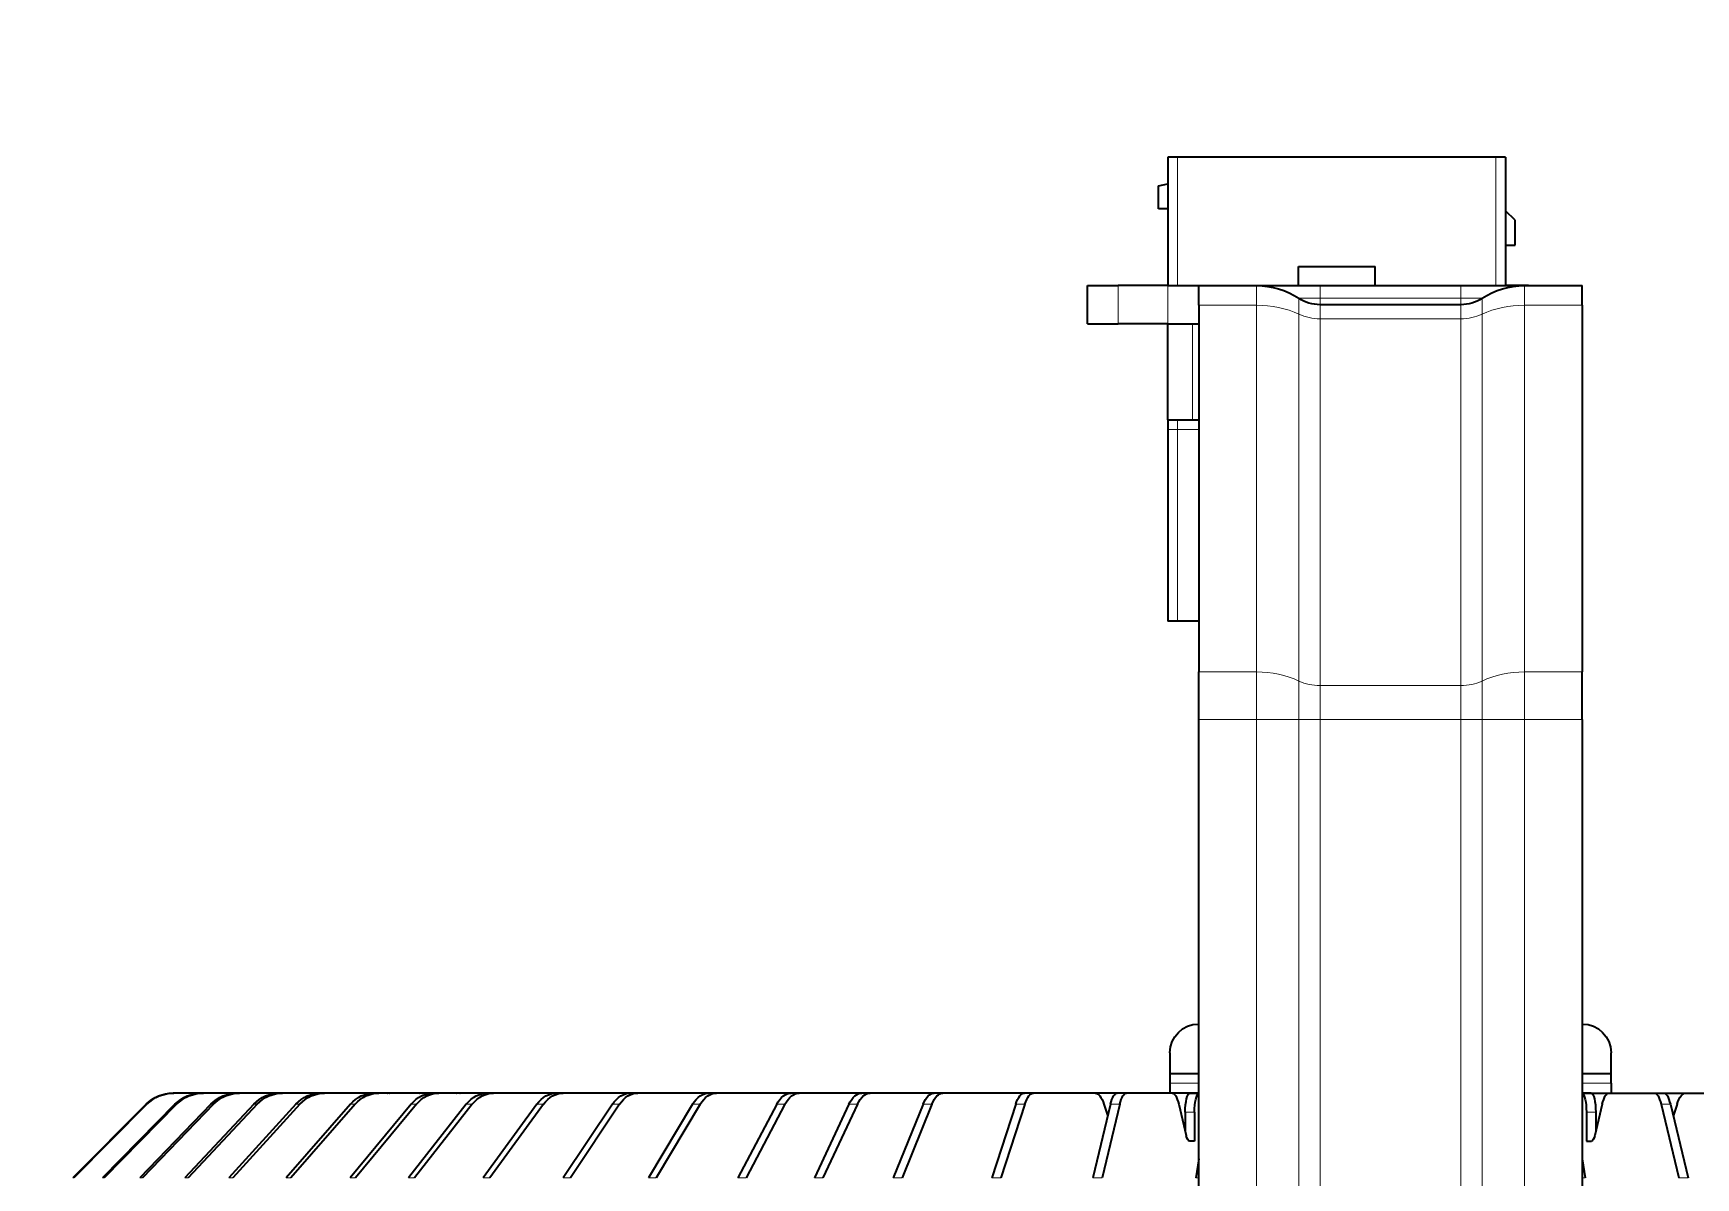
# Model space of a CAD drawing. Header units: inches. Extents: x 258415 to 640093, y 441672 to 945769.
# Drawn here: x 338813.5 to 338900.2, y 462837.5 to 462897.2 of the extents above; entities that cross this region are included whole.
import ezdxf

# ---------------------------------------------------------------- set-up
doc = ezdxf.new("R2010")
doc.units = ezdxf.units.IN
doc.header["$MEASUREMENT"] = 0
doc.layers.add('CQ Light Elevation', color=4, linetype='Continuous')
doc.layers.add('CQ_callout', color=34, linetype='Continuous')
doc.layers.add('CQ Lighting', color=5, linetype='Continuous', lineweight=0)
doc.styles.get("Standard").update_dxf_attribs({"font": 'arial.ttf'})
doc.dimstyles.get("Standard").update_dxf_attribs({"dimtxt": 0.18, "dimasz": 0.18, "dimexe": 0.18, "dimexo": 0.0625, "dimgap": 0.09, "dimtad": 0, "dimtih": 1, "dimtoh": 1, "dimdec": 4, "dimzin": 0, "dimdsep": 46, "dimtxsty": 'Standard', "dimcen": 0.09, "dimadec": 0, "dimazin": 0, "dimtfac": 1, "dimtdec": 4, "dimtofl": 0, "dimtmove": 0, "dimatfit": 3, "dimfxl": 1, "dimtolj": 1, "dimtzin": 0, "dimarcsym": 0})

# ---------------------------------------------------------------- blocks, each defined once
blk = doc.blocks.new('T.HC0E0.HQ12 side 1')
at = {"layer": 'CQ Lighting', "color": 1, "lineweight": 35, "ltscale": 0.0125}
for p, q in [((441484.039, 518985.618), (441484.539, 518985.618)), ((441501.139, 518985.618), (441501.639, 518985.618)), ((441501.639, 518982.918), (441502.139, 518982.918)), ((441484.039, 518981.018), (441483.539, 518981.018)), ((441501.639, 518971.918), (441501.639, 518971.418)), ((441501.139, 518961.418), (441501.639, 518961.418))]:
    blk.add_line(p, q, dxfattribs=at)
at = {"layer": 'CQ Lighting', "color": 1, "lineweight": 35, "ltscale": 0.1675}
for p, q in [((441484.039, 518985.618), (441484.039, 518978.918)), ((441501.639, 518985.618), (441501.639, 518978.918))]:
    blk.add_line(p, q, dxfattribs=at)
at = {"layer": 'CQ Lighting', "color": 1, "lineweight": 35, "ltscale": 0.415}
blk.add_line((441484.539, 518985.618), (441501.139, 518985.618), dxfattribs=at)
at = {"layer": 'CQ Lighting', "color": 1, "lineweight": 13, "ltscale": 0.1675}
for p, q in [((441484.539, 518985.618), (441484.539, 518978.918)), ((441501.139, 518985.618), (441501.139, 518978.918))]:
    blk.add_line(p, q, dxfattribs=at)
at = {"layer": 'CQ Lighting', "color": 1, "lineweight": 35, "ltscale": 0.012718}
blk.add_line((441502.139, 518984.118), (441501.639, 518984.212), dxfattribs=at)
at = {"layer": 'CQ Lighting', "color": 1, "lineweight": 35, "ltscale": 0.03}
blk.add_line((441502.139, 518982.918), (441502.139, 518984.118), dxfattribs=at)
at = {"layer": 'CQ Lighting', "color": 1, "lineweight": 35, "ltscale": 0.017678}
blk.add_line((441483.539, 518982.318), (441484.039, 518982.818), dxfattribs=at)
at = {"layer": 'CQ Lighting', "color": 1, "lineweight": 35, "ltscale": 0.0325}
blk.add_line((441483.539, 518981.018), (441483.539, 518982.318), dxfattribs=at)
at = {"layer": 'CQ Lighting', "color": 1, "lineweight": 35, "ltscale": 0.006126}
blk.add_line((441491.084, 518979.918), (441490.839, 518979.918), dxfattribs=at)
at = {"layer": 'CQ Lighting', "color": 1, "lineweight": 35, "ltscale": 0.025}
for p, q in [((441490.839, 518978.918), (441490.839, 518979.918)), ((441494.839, 518978.918), (441494.839, 518979.918)), ((441482.839, 518978.918), (441483.839, 518978.918)), ((441501.839, 518978.918), (441502.839, 518978.918))]:
    blk.add_line(p, q, dxfattribs=at)
at = {"layer": 'CQ Lighting', "color": 1, "lineweight": 35, "ltscale": 0.093874}
blk.add_line((441494.839, 518979.918), (441491.084, 518979.918), dxfattribs=at)
at = {"layer": 'CQ Lighting', "color": 1, "lineweight": 35, "ltscale": 0.075295}
for p, q in [((441483.051, 518978.918), (441480.039, 518978.918)), ((441500.039, 518978.918), (441497.028, 518978.918))]:
    blk.add_line(p, q, dxfattribs=at)
at = {"layer": 'CQ Lighting', "color": 1, "lineweight": 35, "ltscale": 0.025628}
for p, q in [((441480.039, 518977.893), (441480.039, 518978.918)), ((441500.039, 518977.893), (441500.039, 518978.918))]:
    blk.add_line(p, q, dxfattribs=at)
at = {"layer": 'CQ Lighting', "color": 1, "lineweight": 35, "ltscale": 0.082916}
for p, q in [((441486.368, 518978.918), (441483.051, 518978.918)), ((441497.028, 518978.918), (441493.711, 518978.918))]:
    blk.add_line(p, q, dxfattribs=at)
at = {"layer": 'CQ Lighting', "color": 1, "lineweight": 13, "ltscale": 0.025628}
for p, q in [((441483.051, 518978.918), (441483.051, 518977.893)), ((441497.028, 518977.893), (441497.028, 518978.918))]:
    blk.add_line(p, q, dxfattribs=at)
at = {"layer": 'CQ Lighting', "color": 1, "lineweight": 35, "ltscale": 0.005}
blk.add_line((441483.839, 518978.918), (441484.039, 518978.918), dxfattribs=at)
at = {"layer": 'CQ Lighting', "color": 1, "lineweight": 13, "ltscale": 0.016667}
for p, q in [((441486.368, 518978.251), (441486.368, 518978.918)), ((441493.711, 518978.251), (441493.711, 518978.918))]:
    blk.add_line(p, q, dxfattribs=at)
at = {"layer": 'CQ Lighting', "color": 1, "lineweight": 35, "ltscale": 0.183578}
for p, q in [((441493.711, 518978.918), (441486.368, 518978.918)), ((441486.368, 518977.918), (441493.711, 518977.918))]:
    blk.add_line(p, q, dxfattribs=at)
at = {"layer": 'CQ Lighting', "color": 1, "lineweight": 35, "ltscale": 0.040192}
for p, q in [((441501.647, 518978.918), (441500.039, 518978.918)), ((441505.839, 518978.918), (441504.232, 518978.918)), ((441501.647, 518976.918), (441500.039, 518976.918)), ((441505.839, 518976.918), (441504.232, 518976.918))]:
    blk.add_line(p, q, dxfattribs=at)
at = {"layer": 'CQ Lighting', "color": 1, "lineweight": 35, "ltscale": 0.004808}
blk.add_line((441501.647, 518978.918), (441501.839, 518978.918), dxfattribs=at)
at = {"layer": 'CQ Lighting', "color": 1, "lineweight": 13, "ltscale": 0.05}
for p, q in [((441501.647, 518976.918), (441501.647, 518978.918)), ((441504.232, 518976.918), (441504.232, 518978.918))]:
    blk.add_line(p, q, dxfattribs=at)
at = {"layer": 'CQ Lighting', "color": 1, "lineweight": 35, "ltscale": 0.064615}
for p, q in [((441501.647, 518978.918), (441504.232, 518978.918)), ((441501.647, 518976.918), (441504.232, 518976.918))]:
    blk.add_line(p, q, dxfattribs=at)
at = {"layer": 'CQ Lighting', "color": 1, "lineweight": 35, "ltscale": 0.05}
blk.add_line((441505.839, 518976.918), (441505.839, 518978.918), dxfattribs=at)
at = {"layer": 'CQ Lighting', "color": 1, "lineweight": 13, "ltscale": 0.075295}
for p, q in [((441480.039, 518977.893), (441483.051, 518977.893)), ((441497.028, 518977.893), (441500.039, 518977.893)), ((441483.051, 518958.772), (441480.039, 518958.772)), ((441500.039, 518958.772), (441497.028, 518958.772)), ((441480.039, 518956.297), (441483.051, 518956.297)), ((441497.028, 518956.297), (441500.039, 518956.297))]:
    blk.add_line(p, q, dxfattribs=at)
at = {"layer": 'CQ Lighting', "color": 1, "lineweight": 35, "ltscale": 0.478033}
for p, q in [((441480.039, 518977.893), (441480.039, 518958.772)), ((441500.039, 518977.893), (441500.039, 518958.772))]:
    blk.add_line(p, q, dxfattribs=at)
at = {"layer": 'CQ Lighting', "color": 1, "lineweight": 13, "ltscale": 0.478033}
for p, q in [((441483.051, 518977.893), (441483.051, 518958.772)), ((441497.028, 518958.772), (441497.028, 518977.893)), ((441485.262, 518977.421), (441485.262, 518958.3)), ((441486.368, 518958.064), (441486.368, 518977.186)), ((441493.711, 518977.186), (441493.711, 518958.064)), ((441494.816, 518958.3), (441494.816, 518977.421))]:
    blk.add_line(p, q, dxfattribs=at)
at = {"layer": 'CQ Lighting', "color": 1, "lineweight": 13, "ltscale": 0.027639}
for p, q in [((441486.368, 518978.251), (441485.262, 518978.251)), ((441494.816, 518978.251), (441493.711, 518978.251))]:
    blk.add_line(p, q, dxfattribs=at)
at = {"layer": 'CQ Lighting', "color": 1, "lineweight": 13, "ltscale": 0.020749}
for p, q in [((441485.262, 518978.251), (441485.262, 518977.421)), ((441494.816, 518977.421), (441494.816, 518978.251))]:
    blk.add_line(p, q, dxfattribs=at)
at = {"layer": 'CQ Lighting', "color": 1, "lineweight": 13, "ltscale": 0.008333}
for p, q in [((441486.368, 518978.251), (441486.368, 518977.918)), ((441493.711, 518978.251), (441493.711, 518977.918))]:
    blk.add_line(p, q, dxfattribs=at)
at = {"layer": 'CQ Lighting', "color": 1, "lineweight": 13, "ltscale": 0.183578}
for p, q in [((441493.711, 518978.251), (441486.368, 518978.251)), ((441486.368, 518977.186), (441493.711, 518977.186)), ((441486.368, 518958.064), (441493.711, 518958.064)), ((441486.368, 518956.297), (441493.711, 518956.297))]:
    blk.add_line(p, q, dxfattribs=at)
at = {"layer": 'CQ Lighting', "color": 1, "lineweight": 13, "ltscale": 0.018306}
for p, q in [((441486.368, 518977.918), (441486.368, 518977.186)), ((441493.711, 518977.186), (441493.711, 518977.918))]:
    blk.add_line(p, q, dxfattribs=at)
at = {"layer": 'CQ Lighting', "color": 1, "lineweight": 13, "ltscale": 0.125}
blk.add_line((441500.353, 518971.918), (441500.353, 518976.918), dxfattribs=at)
at = {"layer": 'CQ Lighting', "color": 1, "lineweight": 35, "ltscale": 0.125}
blk.add_line((441501.639, 518971.918), (441501.639, 518976.918), dxfattribs=at)
at = {"layer": 'CQ Lighting', "color": 1, "lineweight": 35, "ltscale": 0.007833}
blk.add_line((441500.353, 518971.918), (441500.039, 518971.918), dxfattribs=at)
at = {"layer": 'CQ Lighting', "color": 1, "lineweight": 35, "ltscale": 0.032167}
blk.add_line((441501.639, 518971.918), (441500.353, 518971.918), dxfattribs=at)
at = {"layer": 'CQ Lighting', "color": 1, "lineweight": 13, "ltscale": 0.0125}
for p in [(441501.139, 518971.918), (441501.639, 518971.418)]:
    blk.add_line(p, (441501.139, 518971.418), dxfattribs=at)
at = {"layer": 'CQ Lighting', "color": 1, "lineweight": 13, "ltscale": 0.027501}
blk.add_line((441501.139, 518971.418), (441500.039, 518971.418), dxfattribs=at)
at = {"layer": 'CQ Lighting', "color": 1, "lineweight": 13, "ltscale": 0.25}
blk.add_line((441501.139, 518971.418), (441501.139, 518961.418), dxfattribs=at)
at = {"layer": 'CQ Lighting', "color": 1, "lineweight": 35, "ltscale": 0.25}
blk.add_line((441501.639, 518971.418), (441501.639, 518961.418), dxfattribs=at)
at = {"layer": 'CQ Lighting', "color": 1, "lineweight": 35, "ltscale": 0.027501}
blk.add_line((441500.039, 518961.418), (441501.139, 518961.418), dxfattribs=at)
at = {"layer": 'CQ Lighting', "color": 1, "lineweight": 35, "ltscale": 0.061872}
for p, q in [((441480.039, 518956.297), (441480.039, 518958.772)), ((441500.039, 518956.297), (441500.039, 518958.772))]:
    blk.add_line(p, q, dxfattribs=at)
at = {"layer": 'CQ Lighting', "color": 1, "lineweight": 13, "ltscale": 0.061872}
for p, q in [((441483.051, 518958.772), (441483.051, 518956.297)), ((441497.028, 518956.297), (441497.028, 518958.772))]:
    blk.add_line(p, q, dxfattribs=at)
at = {"layer": 'CQ Lighting', "color": 1, "lineweight": 13, "ltscale": 0.050093}
for p, q in [((441485.262, 518958.3), (441485.262, 518956.297)), ((441494.816, 518956.297), (441494.816, 518958.3))]:
    blk.add_line(p, q, dxfattribs=at)
at = {"layer": 'CQ Lighting', "color": 1, "lineweight": 13, "ltscale": 0.044194}
for p, q in [((441486.368, 518958.064), (441486.368, 518956.297)), ((441493.711, 518956.297), (441493.711, 518958.064))]:
    blk.add_line(p, q, dxfattribs=at)
at = {"layer": 'CQ Lighting', "color": 1, "lineweight": 35}
for p, q in [((441480.039, 518956.297), (441480.039, 518875.918)), ((441500.039, 518875.918), (441500.039, 518956.297))]:
    blk.add_line(p, q, dxfattribs=at)
at = {"layer": 'CQ Lighting', "color": 1, "lineweight": 13, "ltscale": 0.055279}
for p, q in [((441485.262, 518956.297), (441483.051, 518956.296)), ((441497.028, 518956.296), (441494.816, 518956.297))]:
    blk.add_line(p, q, dxfattribs=at)
at = {"layer": 'CQ Lighting', "color": 1, "lineweight": 13}
for p, q in [((441483.051, 518956.297), (441483.051, 518925.746)), ((441485.262, 518956.297), (441485.262, 518925.746)), ((441486.368, 518925.746), (441486.368, 518956.297)), ((441493.711, 518956.297), (441493.711, 518925.746)), ((441494.816, 518925.746), (441494.816, 518956.297)), ((441497.028, 518925.746), (441497.028, 518956.297))]:
    blk.add_line(p, q, dxfattribs=at)
at = {"layer": 'CQ Lighting', "color": 1, "lineweight": 13, "ltscale": 0.027637}
for p, q in [((441485.262, 518956.297), (441486.368, 518956.296)), ((441493.711, 518956.296), (441494.816, 518956.297))]:
    blk.add_line(p, q, dxfattribs=at)
at = {"layer": 'CQ Lighting', "color": 1, "lineweight": 35, "ltscale": 0.0275}
for p, q in [((441478.539, 518937.818), (441478.539, 518938.918)), ((441501.539, 518938.918), (441501.539, 518937.818))]:
    blk.add_line(p, q, dxfattribs=at)
at = {"layer": 'CQ Lighting', "color": 1, "lineweight": 35, "ltscale": 0.012064}
for p, q in [((441478.539, 518937.335), (441478.539, 518937.818)), ((441501.539, 518937.818), (441501.539, 518937.335))]:
    blk.add_line(p, q, dxfattribs=at)
at = {"layer": 'CQ Lighting', "color": 1, "lineweight": 35, "ltscale": 0.037499}
blk.add_line((441478.539, 518937.818), (441480.039, 518937.818), dxfattribs=at)
at = {"layer": 'CQ Lighting', "color": 1, "lineweight": 35, "ltscale": 0.037501}
blk.add_line((441500.039, 518937.818), (441501.539, 518937.818), dxfattribs=at)
at = {"layer": 'CQ Lighting', "color": 1, "lineweight": 35, "ltscale": 0.080116}
for p, q in [((441474.639, 518936.818), (441471.434, 518936.818)), ((441505.44, 518936.818), (441508.645, 518936.818))]:
    blk.add_line(p, q, dxfattribs=at)
at = {"layer": 'CQ Lighting', "color": 1, "lineweight": 35, "ltscale": 0.028757}
for p, q in [((441475.789, 518936.818), (441474.639, 518936.818)), ((441475.789, 518936.818), (441474.639, 518936.818)), ((441475.789, 518936.818), (441474.639, 518936.818)), ((441475.789, 518936.818), (441474.639, 518936.818)), ((441475.789, 518936.818), (441474.639, 518936.818)), ((441475.789, 518936.818), (441474.639, 518936.818)), ((441475.789, 518936.818), (441474.639, 518936.818)), ((441475.789, 518936.818), (441474.639, 518936.818)), ((441475.789, 518936.818), (441474.639, 518936.818)), ((441475.789, 518936.818), (441474.639, 518936.818)), ((441475.789, 518936.818), (441474.639, 518936.818)), ((441475.789, 518936.818), (441474.639, 518936.818)), ((441475.789, 518936.818), (441474.639, 518936.818)), ((441475.789, 518936.818), (441474.639, 518936.818)), ((441504.29, 518936.818), (441505.44, 518936.818)), ((441504.29, 518936.818), (441505.44, 518936.818)), ((441504.29, 518936.818), (441505.44, 518936.818)), ((441504.29, 518936.818), (441505.44, 518936.818)), ((441504.29, 518936.818), (441505.44, 518936.818)), ((441504.29, 518936.818), (441505.44, 518936.818)), ((441504.29, 518936.818), (441505.44, 518936.818)), ((441504.29, 518936.818), (441505.44, 518936.818)), ((441504.29, 518936.818), (441505.44, 518936.818)), ((441504.29, 518936.818), (441505.44, 518936.818)), ((441504.29, 518936.818), (441505.44, 518936.818))]:
    blk.add_line(p, q, dxfattribs=at)
at = {"layer": 'CQ Lighting', "color": 1, "lineweight": 35, "ltscale": 0.012129}
for p, q in [((441476.274, 518936.818), (441475.789, 518936.818)), ((441503.805, 518936.818), (441504.29, 518936.818))]:
    blk.add_line(p, q, dxfattribs=at)
at = {"layer": 'CQ Lighting', "color": 1, "lineweight": 35, "ltscale": 0.059532}
for p, q in [((441478.655, 518936.818), (441476.274, 518936.818)), ((441501.423, 518936.818), (441503.805, 518936.818))]:
    blk.add_line(p, q, dxfattribs=at)
at = {"layer": 'CQ Lighting', "color": 1, "lineweight": 13, "ltscale": 0.037499}
blk.add_line((441478.539, 518937.335), (441480.039, 518937.335), dxfattribs=at)
at = {"layer": 'CQ Lighting', "color": 1, "lineweight": 35, "ltscale": 0.012936}
blk.add_line((441478.539, 518937.335), (441478.539, 518936.818), dxfattribs=at)
at = {"layer": 'CQ Lighting', "color": 1, "lineweight": 35, "ltscale": 0.034601}
blk.add_line((441480.039, 518936.818), (441478.655, 518936.818), dxfattribs=at)
blk.add_line((441480.039, 518936.818), (441478.655, 518936.818), dxfattribs=at)
blk.add_line((441480.039, 518936.818), (441478.655, 518936.818), dxfattribs=at)
blk.add_line((441480.039, 518936.818), (441478.655, 518936.818), dxfattribs=at)
blk.add_line((441480.039, 518936.818), (441478.655, 518936.818), dxfattribs=at)
blk.add_line((441480.039, 518936.818), (441478.655, 518936.818), dxfattribs=at)
blk.add_line((441480.039, 518936.818), (441478.655, 518936.818), dxfattribs=at)
blk.add_line((441480.039, 518936.818), (441478.655, 518936.818), dxfattribs=at)
blk.add_line((441480.039, 518936.818), (441478.655, 518936.818), dxfattribs=at)
blk.add_line((441480.039, 518936.818), (441478.655, 518936.818), dxfattribs=at)
blk.add_line((441480.039, 518936.818), (441478.655, 518936.818), dxfattribs=at)
blk.add_line((441480.039, 518936.818), (441478.655, 518936.818), dxfattribs=at)
blk.add_line((441480.039, 518936.818), (441478.655, 518936.818), dxfattribs=at)
blk.add_line((441480.039, 518936.818), (441478.655, 518936.818), dxfattribs=at)
blk.add_line((441480.039, 518936.818), (441478.655, 518936.818), dxfattribs=at)
at = {"layer": 'CQ Lighting', "color": 1, "lineweight": 35, "ltscale": 0.011479}
blk.add_line((441479.58, 518936.818), (441480.039, 518936.818), dxfattribs=at)
at = {"layer": 'CQ Lighting', "color": 1, "lineweight": 13, "ltscale": 0.037501}
blk.add_line((441500.039, 518937.335), (441501.539, 518937.335), dxfattribs=at)
at = {"layer": 'CQ Lighting', "color": 1, "lineweight": 35, "ltscale": 0.034602}
blk.add_line((441500.039, 518936.818), (441501.423, 518936.818), dxfattribs=at)
blk.add_line((441500.039, 518936.818), (441501.423, 518936.818), dxfattribs=at)
blk.add_line((441500.039, 518936.818), (441501.423, 518936.818), dxfattribs=at)
blk.add_line((441500.039, 518936.818), (441501.423, 518936.818), dxfattribs=at)
blk.add_line((441500.039, 518936.818), (441501.423, 518936.818), dxfattribs=at)
blk.add_line((441500.039, 518936.818), (441501.423, 518936.818), dxfattribs=at)
blk.add_line((441500.039, 518936.818), (441501.423, 518936.818), dxfattribs=at)
blk.add_line((441500.039, 518936.818), (441501.423, 518936.818), dxfattribs=at)
blk.add_line((441500.039, 518936.818), (441501.423, 518936.818), dxfattribs=at)
blk.add_line((441500.039, 518936.818), (441501.423, 518936.818), dxfattribs=at)
blk.add_line((441500.039, 518936.818), (441501.423, 518936.818), dxfattribs=at)
blk.add_line((441500.039, 518936.818), (441501.423, 518936.818), dxfattribs=at)
blk.add_line((441500.039, 518936.818), (441501.423, 518936.818), dxfattribs=at)
blk.add_line((441500.039, 518936.818), (441501.423, 518936.818), dxfattribs=at)
blk.add_line((441500.039, 518936.818), (441501.423, 518936.818), dxfattribs=at)
at = {"layer": 'CQ Lighting', "color": 1, "lineweight": 35, "ltscale": 0.01148}
blk.add_line((441500.499, 518936.818), (441500.039, 518936.818), dxfattribs=at)
at = {"layer": 'CQ Lighting', "color": 1, "lineweight": 35, "ltscale": 0.012937}
blk.add_line((441501.539, 518937.335), (441501.539, 518936.818), dxfattribs=at)
at = {"layer": 'CQ Lighting', "color": 1, "lineweight": 35, "ltscale": 0.028758}
blk.add_line((441504.29, 518936.818), (441505.44, 518936.818), dxfattribs=at)
blk.add_line((441504.29, 518936.818), (441505.44, 518936.818), dxfattribs=at)
blk.add_line((441504.29, 518936.818), (441505.44, 518936.818), dxfattribs=at)
at = {"layer": 'CQ Lighting', "color": 1, "lineweight": 35, "ltscale": 0.011819}
blk.add_line((441508.645, 518936.818), (441509.118, 518936.818), dxfattribs=at)
at = {"layer": 'CQ Lighting', "color": 1, "lineweight": 35, "ltscale": 0.006295}
blk.add_line((441509.118, 518936.818), (441509.369, 518936.818), dxfattribs=at)
blk.add_line((441509.118, 518936.818), (441509.369, 518936.818), dxfattribs=at)
blk.add_line((441509.118, 518936.818), (441509.369, 518936.818), dxfattribs=at)
blk.add_line((441509.118, 518936.818), (441509.369, 518936.818), dxfattribs=at)
blk.add_line((441509.118, 518936.818), (441509.369, 518936.818), dxfattribs=at)
at = {"layer": 'CQ Lighting', "color": 1, "lineweight": 35, "ltscale": 0.006296}
blk.add_line((441509.118, 518936.818), (441509.369, 518936.818), dxfattribs=at)
blk.add_line((441509.118, 518936.818), (441509.369, 518936.818), dxfattribs=at)
blk.add_line((441509.118, 518936.818), (441509.369, 518936.818), dxfattribs=at)
blk.add_line((441509.118, 518936.818), (441509.369, 518936.818), dxfattribs=at)
blk.add_line((441509.118, 518936.818), (441509.369, 518936.818), dxfattribs=at)
blk.add_line((441509.118, 518936.818), (441509.369, 518936.818), dxfattribs=at)
blk.add_line((441509.118, 518936.818), (441509.369, 518936.818), dxfattribs=at)
blk.add_line((441509.118, 518936.818), (441509.369, 518936.818), dxfattribs=at)
at = {"layer": 'CQ Lighting', "color": 1, "lineweight": 35, "ltscale": 0.100089}
blk.add_line((441509.369, 518936.818), (441513.373, 518936.818), dxfattribs=at)
at = {"layer": 'CQ Lighting', "color": 1, "lineweight": 35, "ltscale": 0.115527}
blk.add_line((441512.546, 518936.818), (441517.167, 518936.818), dxfattribs=at)
at = {"layer": 'CQ Lighting', "color": 1, "lineweight": 35, "ltscale": 0.011419}
blk.add_line((441513.373, 518936.818), (441513.83, 518936.818), dxfattribs=at)
at = {"layer": 'CQ Lighting', "color": 1, "lineweight": 35, "ltscale": 0.130402}
blk.add_line((441515.647, 518936.818), (441520.863, 518936.818), dxfattribs=at)
at = {"layer": 'CQ Lighting', "color": 1, "lineweight": 35, "ltscale": 0.011037}
blk.add_line((441517.167, 518936.818), (441517.608, 518936.818), dxfattribs=at)
at = {"layer": 'CQ Lighting', "color": 1, "lineweight": 35, "ltscale": 0.148094}
blk.add_line((441519.254, 518936.818), (441525.178, 518936.818), dxfattribs=at)
at = {"layer": 'CQ Lighting', "color": 1, "lineweight": 35, "ltscale": 0.010601}
blk.add_line((441520.863, 518936.818), (441521.287, 518936.818), dxfattribs=at)
at = {"layer": 'CQ Lighting', "color": 1, "lineweight": 35, "ltscale": 0.164659}
blk.add_line((441522.702, 518936.818), (441529.288, 518936.818), dxfattribs=at)
at = {"layer": 'CQ Lighting', "color": 1, "lineweight": 35, "ltscale": 0.009983}
blk.add_line((441525.178, 518936.818), (441525.577, 518936.818), dxfattribs=at)
at = {"layer": 'CQ Lighting', "color": 1, "lineweight": 35, "ltscale": 0.179971}
blk.add_line((441525.971, 518936.818), (441533.17, 518936.818), dxfattribs=at)
at = {"layer": 'CQ Lighting', "color": 1, "lineweight": 35, "ltscale": 0.193913}
blk.add_line((441529.045, 518936.818), (441536.801, 518936.818), dxfattribs=at)
at = {"layer": 'CQ Lighting', "color": 1, "lineweight": 35, "ltscale": 0.009289}
blk.add_line((441529.288, 518936.818), (441529.659, 518936.818), dxfattribs=at)
at = {"layer": 'CQ Lighting', "color": 1, "lineweight": 35, "ltscale": 0.204008}
blk.add_line((441531.494, 518936.818), (441539.654, 518936.818), dxfattribs=at)
at = {"layer": 'CQ Lighting', "color": 1, "lineweight": 35, "ltscale": 0.008525}
blk.add_line((441533.17, 518936.818), (441533.511, 518936.818), dxfattribs=at)
at = {"layer": 'CQ Lighting', "color": 1, "lineweight": 35, "ltscale": 0.007696}
blk.add_line((441536.801, 518936.818), (441537.109, 518936.818), dxfattribs=at)
at = {"layer": 'CQ Lighting', "color": 1, "lineweight": 35, "ltscale": 0.141899}
blk.add_line((441537.109, 518936.818), (441542.785, 518936.818), dxfattribs=at)
at = {"layer": 'CQ Lighting', "color": 1, "lineweight": 35, "ltscale": 0.00699}
blk.add_line((441539.654, 518936.818), (441539.934, 518936.818), dxfattribs=at)
at = {"layer": 'CQ Lighting', "color": 1, "lineweight": 35, "ltscale": 0.141941}
blk.add_line((441539.934, 518936.818), (441545.611, 518936.818), dxfattribs=at)
at = {"layer": 'CQ Lighting', "color": 1, "lineweight": 35, "ltscale": 0.00606}
blk.add_line((441542.785, 518936.818), (441543.028, 518936.818), dxfattribs=at)
at = {"layer": 'CQ Lighting', "color": 1, "lineweight": 35, "ltscale": 0.119439}
blk.add_line((441543.028, 518936.818), (441547.805, 518936.818), dxfattribs=at)
at = {"layer": 'CQ Lighting', "color": 1, "lineweight": 35, "ltscale": 0.005084}
blk.add_line((441545.611, 518936.818), (441545.815, 518936.818), dxfattribs=at)
at = {"layer": 'CQ Lighting', "color": 1, "lineweight": 35, "ltscale": 0.004276}
blk.add_line((441547.805, 518936.818), (441547.976, 518936.818), dxfattribs=at)
at = {"layer": 'CQ Lighting', "color": 1, "lineweight": 35, "ltscale": 0.051704}
blk.add_line((441547.976, 518936.818), (441550.044, 518936.818), dxfattribs=at)
at = {"layer": 'CQ Lighting', "color": 1, "lineweight": 35, "ltscale": 0.003235}
blk.add_line((441550.044, 518936.818), (441550.174, 518936.818), dxfattribs=at)
at = {"layer": 'CQ Lighting', "color": 1, "lineweight": 35, "ltscale": 0.044035}
blk.add_line((441550.174, 518936.818), (441551.935, 518936.818), dxfattribs=at)
at = {"layer": 'CQ Lighting', "color": 1, "lineweight": 35, "ltscale": 0.002171}
blk.add_line((441551.935, 518936.818), (441552.022, 518936.818), dxfattribs=at)
at = {"layer": 'CQ Lighting', "color": 1, "lineweight": 35, "ltscale": 0.036159}
blk.add_line((441552.022, 518936.818), (441553.468, 518936.818), dxfattribs=at)
at = {"layer": 'CQ Lighting', "color": 1, "lineweight": 35, "ltscale": 0.001089}
blk.add_line((441553.468, 518936.818), (441553.512, 518936.818), dxfattribs=at)
at = {"layer": 'CQ Lighting', "color": 1, "lineweight": 35, "ltscale": 0.098472}
for p, q in [((441475.447, 518936.232), (441474.521, 518932.404)), ((441475.932, 518936.232), (441475.006, 518932.404)), ((441504.147, 518936.232), (441505.073, 518932.404)), ((441504.632, 518936.232), (441505.558, 518932.404))]:
    blk.add_line(p, q, dxfattribs=at)
at = {"layer": 'CQ Lighting', "color": 1, "lineweight": 35, "ltscale": 0.01611}
blk.add_line((441475.099, 518936.232), (441475.299, 518935.619), dxfattribs=at)
at = {"layer": 'CQ Lighting', "color": 1, "lineweight": 13, "ltscale": 0.012129}
for p, q in [((441475.932, 518936.232), (441475.447, 518936.232)), ((441504.147, 518936.232), (441504.632, 518936.232)), ((441479.338, 518935.818), (441479.823, 518935.818)), ((441500.74, 518935.818), (441500.255, 518935.818)), ((441475.006, 518932.404), (441474.521, 518932.404)), ((441505.073, 518932.404), (441505.558, 518932.404))]:
    blk.add_line(p, q, dxfattribs=at)
at = {"layer": 'CQ Lighting', "color": 1, "lineweight": 35, "ltscale": 0.041702}
for p, q in [((441478.997, 518936.232), (441479.39, 518934.611)), ((441501.081, 518936.232), (441500.689, 518934.611))]:
    blk.add_line(p, q, dxfattribs=at)
at = {"layer": 'CQ Lighting', "color": 1, "lineweight": 35, "ltscale": 0.016111}
blk.add_line((441504.98, 518936.232), (441504.78, 518935.619), dxfattribs=at)
at = {"layer": 'CQ Lighting', "color": 1, "lineweight": 35, "ltscale": 0.100655}
for p, q in [((441509.105, 518936.232), (441510.352, 518932.404)), ((441509.578, 518936.232), (441510.824, 518932.404))]:
    blk.add_line(p, q, dxfattribs=at)
at = {"layer": 'CQ Lighting', "color": 1, "lineweight": 13, "ltscale": 0.011819}
for p, q in [((441509.105, 518936.232), (441509.578, 518936.232)), ((441510.352, 518932.404), (441510.824, 518932.404))]:
    blk.add_line(p, q, dxfattribs=at)
at = {"layer": 'CQ Lighting', "color": 1, "lineweight": 35, "ltscale": 0.103325}
for p, q in [((441513.948, 518936.232), (441515.505, 518932.404)), ((441514.405, 518936.232), (441515.962, 518932.404))]:
    blk.add_line(p, q, dxfattribs=at)
at = {"layer": 'CQ Lighting', "color": 1, "lineweight": 13, "ltscale": 0.011419}
for p, q in [((441513.948, 518936.232), (441514.405, 518936.232)), ((441515.505, 518932.404), (441515.962, 518932.404))]:
    blk.add_line(p, q, dxfattribs=at)
at = {"layer": 'CQ Lighting', "color": 1, "lineweight": 35, "ltscale": 0.105734}
blk.add_line((441517.831, 518936.232), (441519.628, 518932.404), dxfattribs=at)
at = {"layer": 'CQ Lighting', "color": 1, "lineweight": 13, "ltscale": 0.011037}
for p, q in [((441517.831, 518936.232), (441518.272, 518936.232)), ((441519.628, 518932.404), (441520.07, 518932.404))]:
    blk.add_line(p, q, dxfattribs=at)
at = {"layer": 'CQ Lighting', "color": 1, "lineweight": 35, "ltscale": 0.105733}
blk.add_line((441518.272, 518936.232), (441520.07, 518932.404), dxfattribs=at)
at = {"layer": 'CQ Lighting', "color": 1, "lineweight": 35, "ltscale": 0.108319}
for p, q in [((441521.613, 518936.232), (441523.641, 518932.404)), ((441522.037, 518936.232), (441524.065, 518932.404))]:
    blk.add_line(p, q, dxfattribs=at)
at = {"layer": 'CQ Lighting', "color": 1, "lineweight": 13, "ltscale": 0.010601}
for p, q in [((441521.613, 518936.232), (441522.037, 518936.232)), ((441523.641, 518932.404), (441524.065, 518932.404))]:
    blk.add_line(p, q, dxfattribs=at)
at = {"layer": 'CQ Lighting', "color": 1, "lineweight": 35, "ltscale": 0.111706}
for p, q in [((441526.029, 518936.232), (441528.333, 518932.404)), ((441526.429, 518936.232), (441528.733, 518932.404))]:
    blk.add_line(p, q, dxfattribs=at)
at = {"layer": 'CQ Lighting', "color": 1, "lineweight": 13, "ltscale": 0.009983}
for p, q in [((441526.029, 518936.232), (441526.429, 518936.232)), ((441528.333, 518932.404), (441528.733, 518932.404))]:
    blk.add_line(p, q, dxfattribs=at)
at = {"layer": 'CQ Lighting', "color": 1, "lineweight": 35, "ltscale": 0.115161}
for p, q in [((441530.234, 518936.232), (441532.796, 518932.404)), ((441530.606, 518936.232), (441533.168, 518932.404))]:
    blk.add_line(p, q, dxfattribs=at)
at = {"layer": 'CQ Lighting', "color": 1, "lineweight": 13, "ltscale": 0.009289}
for p, q in [((441530.234, 518936.232), (441530.606, 518936.232)), ((441532.796, 518932.404), (441533.168, 518932.404))]:
    blk.add_line(p, q, dxfattribs=at)
at = {"layer": 'CQ Lighting', "color": 1, "lineweight": 13, "ltscale": 0.008525}
for p, q in [((441534.204, 518936.232), (441534.545, 518936.232)), ((441537.004, 518932.404), (441537.345, 518932.404))]:
    blk.add_line(p, q, dxfattribs=at)
at = {"layer": 'CQ Lighting', "color": 1, "lineweight": 35, "ltscale": 0.118576}
for p, q in [((441534.204, 518936.232), (441537.004, 518932.404)), ((441534.545, 518936.232), (441537.345, 518932.404))]:
    blk.add_line(p, q, dxfattribs=at)
at = {"layer": 'CQ Lighting', "color": 1, "lineweight": 35, "ltscale": 0.121856}
for p, q in [((441537.916, 518936.232), (441540.933, 518932.404)), ((441538.224, 518936.232), (441541.24, 518932.404))]:
    blk.add_line(p, q, dxfattribs=at)
at = {"layer": 'CQ Lighting', "color": 1, "lineweight": 13, "ltscale": 0.007696}
for p, q in [((441537.916, 518936.232), (441538.224, 518936.232)), ((441540.933, 518932.404), (441541.24, 518932.404))]:
    blk.add_line(p, q, dxfattribs=at)
at = {"layer": 'CQ Lighting', "color": 1, "lineweight": 35, "ltscale": 0.124325}
for p, q in [((441540.827, 518936.232), (441544, 518932.404)), ((441541.106, 518936.232), (441544.28, 518932.404))]:
    blk.add_line(p, q, dxfattribs=at)
at = {"layer": 'CQ Lighting', "color": 1, "lineweight": 13, "ltscale": 0.00699}
for p, q in [((441540.827, 518936.232), (441541.106, 518936.232)), ((441544, 518932.404), (441544.28, 518932.404))]:
    blk.add_line(p, q, dxfattribs=at)
at = {"layer": 'CQ Lighting', "color": 1, "lineweight": 35, "ltscale": 0.127153}
for p, q in [((441544.022, 518936.232), (441547.37, 518932.404)), ((441544.264, 518936.232), (441547.613, 518932.404))]:
    blk.add_line(p, q, dxfattribs=at)
at = {"layer": 'CQ Lighting', "color": 1, "lineweight": 13, "ltscale": 0.00606}
for p, q in [((441544.022, 518936.232), (441544.264, 518936.232)), ((441547.37, 518932.404), (441547.613, 518932.404))]:
    blk.add_line(p, q, dxfattribs=at)
at = {"layer": 'CQ Lighting', "color": 1, "lineweight": 35, "ltscale": 0.129637}
for p, q in [((441546.903, 518936.232), (441550.401, 518932.404)), ((441547.107, 518936.232), (441550.604, 518932.404))]:
    blk.add_line(p, q, dxfattribs=at)
at = {"layer": 'CQ Lighting', "color": 1, "lineweight": 13, "ltscale": 0.005084}
for p, q in [((441546.903, 518936.232), (441547.107, 518936.232)), ((441550.401, 518932.404), (441550.604, 518932.404))]:
    blk.add_line(p, q, dxfattribs=at)
at = {"layer": 'CQ Lighting', "color": 1, "lineweight": 13, "ltscale": 0.004275}
for p, q in [((441549.134, 518936.232), (441549.305, 518936.232)), ((441552.732, 518932.404), (441552.903, 518932.404))]:
    blk.add_line(p, q, dxfattribs=at)
at = {"layer": 'CQ Lighting', "color": 1, "lineweight": 35, "ltscale": 0.131337}
for p, q in [((441549.134, 518936.232), (441552.732, 518932.404)), ((441549.305, 518936.232), (441552.903, 518932.404))]:
    blk.add_line(p, q, dxfattribs=at)
at = {"layer": 'CQ Lighting', "color": 1, "lineweight": 35, "ltscale": 0.133069}
for p, q in [((441551.41, 518936.232), (441555.108, 518932.404)), ((441551.54, 518936.232), (441555.238, 518932.404))]:
    blk.add_line(p, q, dxfattribs=at)
at = {"layer": 'CQ Lighting', "color": 1, "lineweight": 13, "ltscale": 0.003235}
blk.add_line((441551.41, 518936.232), (441551.54, 518936.232), dxfattribs=at)
at = {"layer": 'CQ Lighting', "color": 1, "lineweight": 35, "ltscale": 0.134331}
for p, q in [((441553.328, 518936.232), (441557.098, 518932.404)), ((441553.415, 518936.232), (441557.185, 518932.404))]:
    blk.add_line(p, q, dxfattribs=at)
at = {"layer": 'CQ Lighting', "color": 1, "lineweight": 13, "ltscale": 0.002171}
for p, q in [((441553.328, 518936.232), (441553.415, 518936.232)), ((441557.098, 518932.404), (441557.185, 518932.404))]:
    blk.add_line(p, q, dxfattribs=at)
at = {"layer": 'CQ Lighting', "color": 1, "lineweight": 35, "ltscale": 0.135098}
for p, q in [((441554.877, 518936.232), (441558.691, 518932.404)), ((441554.921, 518936.232), (441558.735, 518932.404)), ((441554.921, 518936.232), (441558.735, 518932.404))]:
    blk.add_line(p, q, dxfattribs=at)
at = {"layer": 'CQ Lighting', "color": 1, "lineweight": 13, "ltscale": 0.001089}
for p, q in [((441554.877, 518936.232), (441554.921, 518936.232)), ((441558.691, 518932.404), (441558.735, 518932.404))]:
    blk.add_line(p, q, dxfattribs=at)
at = {"layer": 'CQ Lighting', "color": 1, "lineweight": 35, "ltscale": 0.024865}
for p, q in [((441479.338, 518935.818), (441479.338, 518934.823)), ((441500.74, 518935.818), (441500.74, 518934.823))]:
    blk.add_line(p, q, dxfattribs=at)
at = {"layer": 'CQ Lighting', "color": 1, "lineweight": 35, "ltscale": 0.0375}
for p, q in [((441479.823, 518935.818), (441479.823, 518934.318)), ((441500.255, 518935.818), (441500.255, 518934.318))]:
    blk.add_line(p, q, dxfattribs=at)
at = {"layer": 'CQ Lighting', "color": 1, "lineweight": 35, "ltscale": 0.006567}
for p, q in [((441479.823, 518934.318), (441479.561, 518934.318)), ((441500.255, 518934.318), (441500.518, 518934.318))]:
    blk.add_line(p, q, dxfattribs=at)
at = {"layer": 'CQ Lighting', "color": 1, "lineweight": 35, "ltscale": 0.024879}
blk.add_line((441480.039, 518933.387), (441479.886, 518932.404), dxfattribs=at)
at = {"layer": 'CQ Lighting', "color": 1, "lineweight": 35, "ltscale": 0.024882}
blk.add_line((441500.039, 518933.387), (441500.193, 518932.404), dxfattribs=at)
at = {"layer": 'CQ Lighting', "color": 1, "lineweight": 13, "ltscale": 0.003845}
for p, q in [((441480.039, 518932.404), (441479.886, 518932.404)), ((441500.039, 518932.404), (441500.193, 518932.404))]:
    blk.add_line(p, q, dxfattribs=at)
at = {"layer": 'CQ Lighting', "color": 1, "lineweight": 13, "ltscale": 0.003236}
blk.add_line((441555.108, 518932.404), (441555.238, 518932.404), dxfattribs=at)
at = {"layer": 'CQ Lighting', "color": 1, "lineweight": 35}
for centre, radius, start, end in [((441483.051, 518974.918), 4, 56.4421, 90.0006), ((441497.028, 518974.918), 4, 89.99941, 123.5579), ((441486.368, 518979.918), 2, 236.44386, 269.99882), ((441493.711, 518979.918), 2, 270.00119, 303.55612), ((441480.039, 518938.918), 1.5, 90, 180), ((441500.039, 518938.918), 1.5, 0, 90)]:
    blk.add_arc(centre, radius, start, end, dxfattribs=at)
at = {"layer": 'CQ Lighting', "color": 1, "lineweight": 13}
for centre, radius, start, end in [((441486.347, 518979.814), 2.627, 245.61873, 270.46168), ((441493.732, 518979.814), 2.627, 269.53832, 294.38126), ((441486.347, 518960.693), 2.628, 245.62282, 270.46177), ((441493.732, 518960.693), 2.628, 269.53823, 294.37717)]:
    blk.add_arc(centre, radius, start, end, dxfattribs=at)
for centre, major_axis, ratio, start_param, end_param in [((441483.052, 518975.066), (3.999, -0.001), 0.706924, 0.985239, 1.571092), ((441497.027, 518975.066), (3.999, 0.001), 0.706924, 1.570501, 2.156353), ((441483.052, 518955.944), (3.999, -0.001), 0.706987, 0.98524, 1.571092), ((441497.027, 518955.944), (3.999, 0.001), 0.706987, 1.5705, 2.156353)]:
    blk.add_ellipse(centre, major_axis=major_axis, ratio=ratio, start_param=start_param, end_param=end_param, dxfattribs=at)
at = {"layer": 'CQ Lighting', "color": 1, "lineweight": 35}
for centre, major_axis, ratio, start_param, end_param in [((441474.639, 518934.818), (0, 2), 0.325568, 5.497787, 6.283185), ((441475.789, 518934.818), (0, 2), 0.241922, 0, 0.785398), ((441476.274, 518934.818), (0, 2), 0.241922, 0, 0.785398), ((441478.655, 518934.818), (0, 2), 0.241922, 5.497787, 6.283185), ((441479.58, 518935.818), (0, 1), 0.241922, 0, 1.570796), ((441480.065, 518935.818), (0, 1), 0.241922, 0.107511, 1.570796), ((441500.013, 518935.818), (0, 1), 0.241922, 4.712389, 6.175674), ((441500.499, 518935.818), (0, 1), 0.241922, 4.712389, 6.283185), ((441501.423, 518934.818), (0, 2), 0.241922, 0, 0.785398), ((441503.805, 518934.818), (0, 2), 0.241922, 5.497787, 6.283185), ((441504.29, 518934.818), (0, 2), 0.241922, 5.497787, 6.283185), ((441505.44, 518934.818), (0, 2), 0.325568, 0, 0.785398), ((441508.645, 518934.818), (0, 2), 0.325568, 5.497787, 6.283185), ((441509.118, 518934.818), (0, 2), 0.325568, 5.497787, 6.283185), ((441509.369, 518934.818), (0, 2), 0.406737, 0, 0.172793), ((441513.373, 518934.818), (0, 2), 0.406737, 5.497787, 6.283185), ((441513.83, 518934.818), (0, -2), 0.406737, 3.135293, 3.141593), ((441513.83, 518934.818), (0, 2), 0.406737, 5.497787, 6.283185), ((441517.167, 518934.818), (0, 2), 0.469472, 5.497787, 6.283185), ((441517.608, 518934.818), (0, -2), 0.469472, 3.134713, 3.141593), ((441517.608, 518934.818), (0, 2), 0.469472, 5.497787, 6.283185), ((441520.863, 518934.818), (0, 2), 0.529919, 5.497787, 6.283185), ((441521.287, 518934.818), (0, -2), 0.529919, 3.134397, 3.141593), ((441521.287, 518934.818), (0, 2), 0.529919, 5.497787, 6.283185), ((441525.178, 518934.818), (0, 2), 0.601815, 5.497787, 6.283185), ((441525.577, 518934.818), (0, -2), 0.601815, 3.134143, 3.141593), ((441525.577, 518934.818), (0, 2), 0.601815, 5.497787, 6.283185), ((441529.288, 518934.818), (0, 2), 0.669131, 5.497787, 6.283185), ((441529.659, 518934.818), (0, -2), 0.669131, 3.134063, 3.141593), ((441529.659, 518934.818), (0, 2), 0.669131, 5.497787, 6.283185), ((441533.17, 518934.818), (0, 2), 0.731354, 5.497787, 6.283185), ((441533.511, 518934.818), (0, -2), 0.731354, 3.134111, 3.141593), ((441533.511, 518934.818), (0, 2), 0.731354, 5.497787, 6.283185), ((441536.801, 518934.818), (0, 2), 0.788011, 5.497787, 6.283185), ((441537.109, 518934.818), (0, -2), 0.788011, 3.134214, 3.141593), ((441537.109, 518934.818), (0, 2), 0.788011, 5.497787, 6.283185), ((441538.556, 518934.818), (0, -2), 0.939693, 3.141593, 3.148437), ((441538.727, 518934.818), (0, -2), 0.939693, 3.141593, 3.147592), ((441539.654, 518934.818), (0, 2), 0.829038, 5.497787, 6.283185), ((441539.934, 518934.818), (0, -2), 0.829038, 3.134449, 3.141593), ((441539.934, 518934.818), (0, 2), 0.829038, 5.497787, 6.283185), ((441540.537, 518934.818), (0, -2), 0.965926, 3.141593, 3.148018), ((441540.666, 518934.818), (0, -2), 0.965926, 3.141593, 3.147145), ((441542.241, 518934.818), (0, -2), 0.984808, 3.141593, 3.147868), ((441542.328, 518934.818), (0, -2), 0.984808, 3.141593, 3.146613), ((441542.785, 518934.818), (0, 2), 0.87462, 5.497787, 6.283185), ((441543.028, 518934.818), (0, -2), 0.87462, 3.134753, 3.141593), ((441543.028, 518934.818), (0, 2), 0.87462, 5.497787, 6.283185), ((441545.611, 518934.818), (0, 2), 0.913545, 5.497787, 6.283185), ((441545.815, 518934.818), (0, -2), 0.913545, 3.135084, 3.141593), ((441545.815, 518934.818), (0, 2), 0.913545, 5.497787, 6.283185), ((441547.805, 518934.818), (0, 2), 0.939693, 5.497787, 6.283185), ((441547.976, 518934.818), (0, -2), 0.939693, 3.135508, 3.141593), ((441547.976, 518934.818), (0, 2), 0.939693, 5.497787, 6.283185), ((441550.044, 518934.818), (0, 2), 0.965926, 5.497787, 6.283185), ((441550.174, 518934.818), (0, -2), 0.965926, 3.136049, 3.141593), ((441550.174, 518934.818), (0, 2), 0.965926, 5.497787, 6.283185), ((441551.935, 518934.818), (0, 2), 0.984808, 5.497787, 6.283185), ((441552.022, 518934.818), (0, 2), 0.984808, 5.497787, 6.283185), ((441553.468, 518934.818), (0, 2), 0.996195, 5.497787, 6.283185), ((441553.512, 518934.818), (0, -2), 0.996195, 2.356194, 3.141593), ((441553.512, 518934.818), (0, 2), 0.996195, 5.497787, 6.283185), ((441479.561, 518935.318), (0, 1), 0.241922, 2.356194, 3.141593), ((441500.518, 518935.318), (0, 1), 0.241922, 3.141593, 3.926991)]:
    blk.add_ellipse(centre, major_axis=major_axis, ratio=ratio, start_param=start_param, end_param=end_param, dxfattribs=at)

msp = doc.modelspace()

# ---------------------------------------------------------------- block references
at = {"layer": 'CQ Light Elevation', "xscale": -1}
msp.add_blockref('T.HC0E0.HQ12 side 1', (780374.311, -56094.863, 0), dxfattribs=at)

# ---------------------------------------------------------------- leaders
at = {"layer": 'CQ_callout'}
msp.add_leader([(338895.762, 462784.755, -0.001), (336259.257, 463105.027, -0.001), (335649.722, 463105.027, -0.001)], dimstyle='Standard', override={"dimasz": 10, "dimldrblk": 'Dot', "dimfxl": 0.1, "dimarcsym": 2}, dxfattribs=at)

doc.saveas('drawing.dxf')
